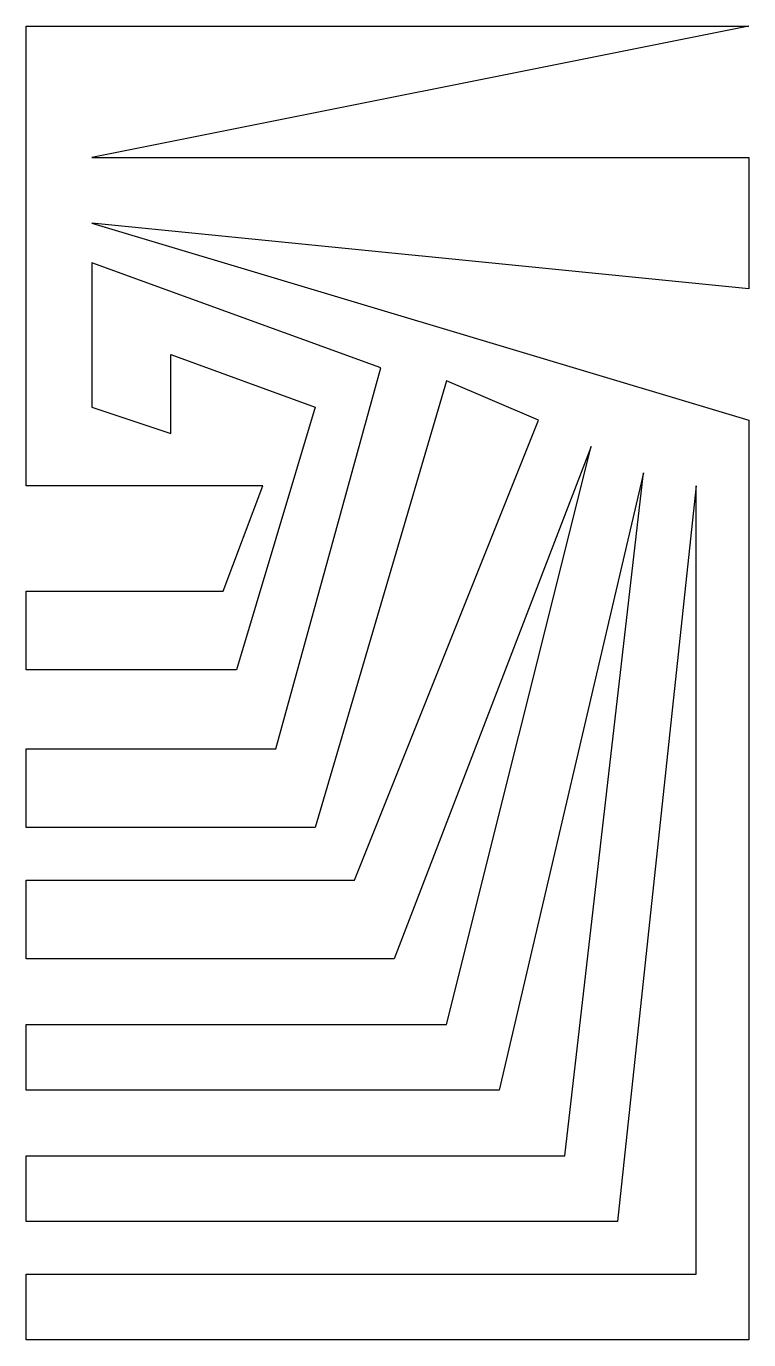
# Model space of a CAD drawing. Extents: x -70 to -15, y -150 to -50.
import ezdxf

# ---------------------------------------------------------------- set-up
doc = ezdxf.new("R2010")
doc.units = 0
doc.layers.add('DEFAULT', color=7, linetype='CONTINUOUS')

msp = doc.modelspace()

# ---------------------------------------------------------------- linework, layer by layer
at = {"layer": 'DEFAULT'}
for p, q in [((-70, -85), (-70, -50)), ((-70, -50), (-15, -50)), ((-15, -50), (-65, -60)), ((-65, -60), (-15, -60)), ((-15, -60), (-15, -70)), ((-65, -65), (-15, -80)), ((-15, -70), (-65, -65)), ((-65, -68), (-65, -79)), ((-43, -76), (-65, -68)), ((-59, -75), (-48, -79)), ((-59, -81), (-59, -75)), ((-51, -105), (-43, -76)), ((-38, -77), (-48, -111)), ((-31, -80), (-38, -77)), ((-65, -79), (-59, -81)), ((-48, -79), (-54, -99)), ((-45, -115), (-31, -80)), ((-15, -80), (-15, -150)), ((-27, -82), (-42, -121)), ((-38, -126), (-27, -82)), ((-23, -84), (-34, -131)), ((-29, -136), (-23, -84)), ((-52, -85), (-70, -85)), ((-55, -93), (-52, -85)), ((-19, -85), (-25, -141)), ((-19, -145), (-19, -85)), ((-70, -93), (-55, -93)), ((-70, -99), (-70, -93)), ((-54, -99), (-70, -99)), ((-70, -105), (-51, -105)), ((-70, -111), (-70, -105)), ((-48, -111), (-70, -111)), ((-70, -115), (-45, -115)), ((-70, -121), (-70, -115)), ((-42, -121), (-70, -121)), ((-70, -126), (-38, -126)), ((-70, -131), (-70, -126)), ((-34, -131), (-70, -131)), ((-70, -136), (-29, -136)), ((-70, -141), (-70, -136)), ((-25, -141), (-70, -141)), ((-70, -145), (-19, -145)), ((-70, -150), (-70, -145)), ((-15, -150), (-70, -150))]:
    msp.add_line(p, q, dxfattribs=at)

doc.saveas('drawing.dxf')
